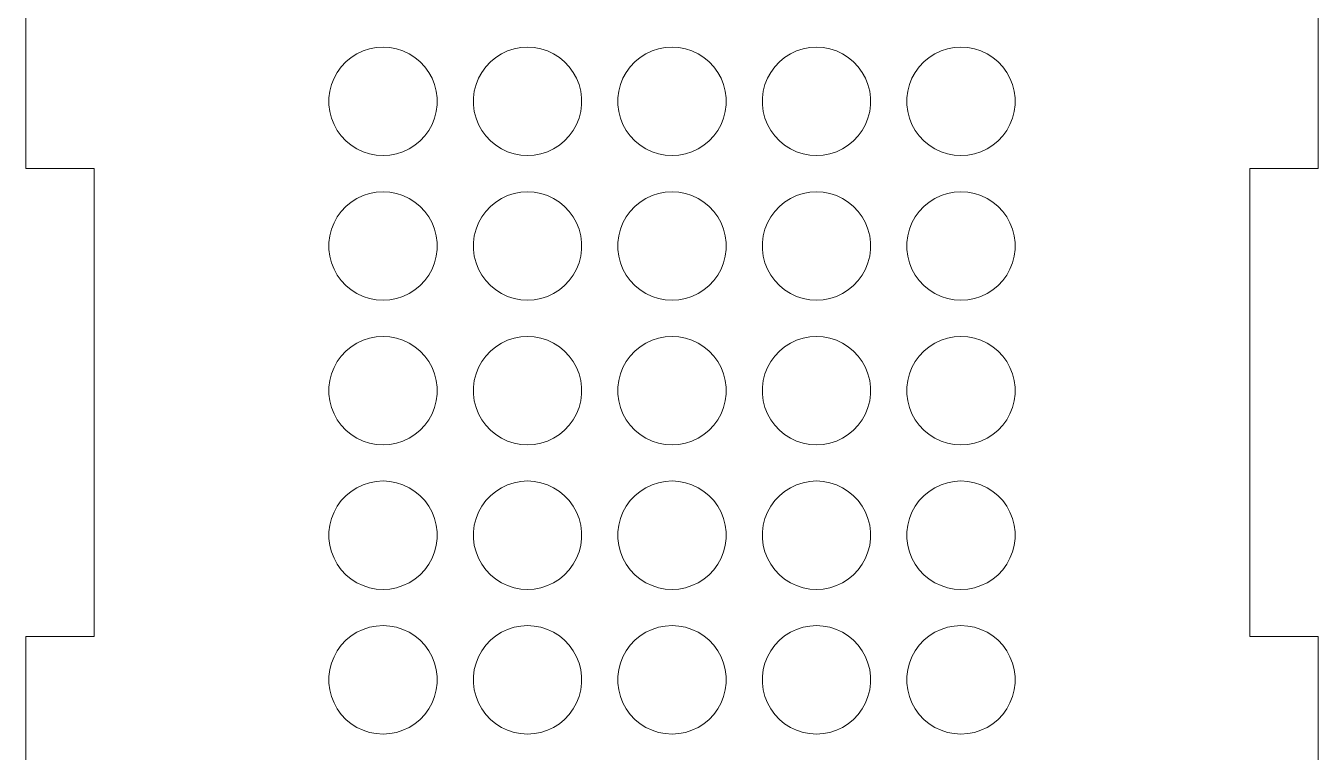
# Model space of a CAD drawing. Header units: millimetres. Extents: x -331 to 331, y -589 to 330.
# Drawn here: x -330.9 to -217.3, y 2.5 to 66.3 of the extents above; entities that cross this region are included whole.
import ezdxf

# ---------------------------------------------------------------- set-up
doc = ezdxf.new("R2010")
doc.units = ezdxf.units.MM
doc.layers.get('0').update_dxf_attribs({"linetype": 'CONTINUOUS', "lineweight": 0})

msp = doc.modelspace()

# ---------------------------------------------------------------- linework, layer by layer
for p, q in [((-330.925, 53.8), (-330.925, 79.2)), ((-217.325, 79.2), (-217.325, 53.8)), ((-302.324, 63.543), (-301.819, 63.863)), ((-301.819, 63.863), (-301.278, 64.118)), ((-301.278, 64.118), (-300.709, 64.303)), ((-300.709, 64.303), (-300.122, 64.415)), ((-300.122, 64.415), (-299.525, 64.453)), ((-299.525, 64.453), (-298.928, 64.415)), ((-298.928, 64.415), (-298.341, 64.303)), ((-298.341, 64.303), (-297.772, 64.118)), ((-297.772, 64.118), (-297.231, 63.863)), ((-297.231, 63.863), (-296.726, 63.543)), ((-289.624, 63.543), (-289.119, 63.863)), ((-289.119, 63.863), (-288.578, 64.118)), ((-288.578, 64.118), (-288.009, 64.303)), ((-288.009, 64.303), (-287.422, 64.415)), ((-287.422, 64.415), (-286.825, 64.453)), ((-286.825, 64.453), (-286.228, 64.415)), ((-286.228, 64.415), (-285.641, 64.303)), ((-285.641, 64.303), (-285.072, 64.118)), ((-285.072, 64.118), (-284.531, 63.863)), ((-284.531, 63.863), (-284.026, 63.543)), ((-276.924, 63.543), (-276.419, 63.863)), ((-276.419, 63.863), (-275.878, 64.118)), ((-275.878, 64.118), (-275.309, 64.303)), ((-275.309, 64.303), (-274.722, 64.415)), ((-274.722, 64.415), (-274.125, 64.453)), ((-274.125, 64.453), (-273.528, 64.415)), ((-273.528, 64.415), (-272.941, 64.303)), ((-272.941, 64.303), (-272.372, 64.118)), ((-272.372, 64.118), (-271.831, 63.863)), ((-271.831, 63.863), (-271.326, 63.543)), ((-264.224, 63.543), (-263.719, 63.863)), ((-263.719, 63.863), (-263.178, 64.118)), ((-263.178, 64.118), (-262.609, 64.303)), ((-262.609, 64.303), (-262.022, 64.415)), ((-262.022, 64.415), (-261.425, 64.453)), ((-261.425, 64.453), (-260.828, 64.415)), ((-260.828, 64.415), (-260.241, 64.303)), ((-260.241, 64.303), (-259.672, 64.118)), ((-259.672, 64.118), (-259.131, 63.863)), ((-259.131, 63.863), (-258.626, 63.543)), ((-251.524, 63.543), (-251.019, 63.863)), ((-251.019, 63.863), (-250.478, 64.118)), ((-250.478, 64.118), (-249.909, 64.303)), ((-249.909, 64.303), (-249.322, 64.415)), ((-249.322, 64.415), (-248.725, 64.453)), ((-248.725, 64.453), (-248.128, 64.415)), ((-248.128, 64.415), (-247.541, 64.303)), ((-247.541, 64.303), (-246.972, 64.118)), ((-246.972, 64.118), (-246.431, 63.863)), ((-246.431, 63.863), (-245.926, 63.543)), ((-303.546, 62.242), (-303.195, 62.726)), ((-303.195, 62.726), (-302.785, 63.162)), ((-302.785, 63.162), (-302.324, 63.543)), ((-296.726, 63.543), (-296.265, 63.162)), ((-296.265, 63.162), (-295.855, 62.726)), ((-295.855, 62.726), (-295.504, 62.242)), ((-290.846, 62.242), (-290.495, 62.726)), ((-290.495, 62.726), (-290.085, 63.162)), ((-290.085, 63.162), (-289.624, 63.543)), ((-284.026, 63.543), (-283.565, 63.162)), ((-283.565, 63.162), (-283.155, 62.726)), ((-283.155, 62.726), (-282.804, 62.242)), ((-278.146, 62.242), (-277.795, 62.726)), ((-277.795, 62.726), (-277.385, 63.162)), ((-277.385, 63.162), (-276.924, 63.543)), ((-271.326, 63.543), (-270.865, 63.162)), ((-270.865, 63.162), (-270.455, 62.726)), ((-270.455, 62.726), (-270.104, 62.242)), ((-265.446, 62.242), (-265.095, 62.726)), ((-265.095, 62.726), (-264.685, 63.162)), ((-264.685, 63.162), (-264.224, 63.543)), ((-258.626, 63.543), (-258.165, 63.162)), ((-258.165, 63.162), (-257.755, 62.726)), ((-257.755, 62.726), (-257.404, 62.242)), ((-252.746, 62.242), (-252.395, 62.726)), ((-252.395, 62.726), (-251.985, 63.162)), ((-251.985, 63.162), (-251.524, 63.543)), ((-245.926, 63.543), (-245.465, 63.162)), ((-245.465, 63.162), (-245.055, 62.726)), ((-245.055, 62.726), (-244.704, 62.242)), ((-304.054, 61.162), (-303.834, 61.718)), ((-303.834, 61.718), (-303.546, 62.242)), ((-295.504, 62.242), (-295.216, 61.718)), ((-295.216, 61.718), (-294.996, 61.162)), ((-291.354, 61.162), (-291.134, 61.718)), ((-291.134, 61.718), (-290.846, 62.242)), ((-282.804, 62.242), (-282.516, 61.718)), ((-282.516, 61.718), (-282.296, 61.162)), ((-278.654, 61.162), (-278.434, 61.718)), ((-278.434, 61.718), (-278.146, 62.242)), ((-270.104, 62.242), (-269.816, 61.718)), ((-269.816, 61.718), (-269.596, 61.162)), ((-265.954, 61.162), (-265.734, 61.718)), ((-265.734, 61.718), (-265.446, 62.242)), ((-257.404, 62.242), (-257.116, 61.718)), ((-257.116, 61.718), (-256.896, 61.162)), ((-253.254, 61.162), (-253.034, 61.718)), ((-253.034, 61.718), (-252.746, 62.242)), ((-244.704, 62.242), (-244.416, 61.718)), ((-244.416, 61.718), (-244.196, 61.162)), ((-304.278, 59.989), (-304.203, 60.582)), ((-304.203, 60.582), (-304.054, 61.162)), ((-294.996, 61.162), (-294.847, 60.582)), ((-294.847, 60.582), (-294.772, 59.989)), ((-291.578, 59.989), (-291.503, 60.582)), ((-291.503, 60.582), (-291.354, 61.162)), ((-282.296, 61.162), (-282.147, 60.582)), ((-282.147, 60.582), (-282.072, 59.989)), ((-278.878, 59.989), (-278.803, 60.582)), ((-278.803, 60.582), (-278.654, 61.162)), ((-269.596, 61.162), (-269.447, 60.582)), ((-269.447, 60.582), (-269.372, 59.989)), ((-266.178, 59.989), (-266.103, 60.582)), ((-266.103, 60.582), (-265.954, 61.162)), ((-256.896, 61.162), (-256.747, 60.582)), ((-256.747, 60.582), (-256.672, 59.989)), ((-253.478, 59.989), (-253.403, 60.582)), ((-253.403, 60.582), (-253.254, 61.162)), ((-244.196, 61.162), (-244.047, 60.582)), ((-244.047, 60.582), (-243.972, 59.989)), ((-304.278, 59.391), (-304.278, 59.989)), ((-304.203, 58.798), (-304.278, 59.391)), ((-294.772, 59.391), (-294.847, 58.798)), ((-294.772, 59.989), (-294.772, 59.391)), ((-291.578, 59.391), (-291.578, 59.989)), ((-291.503, 58.798), (-291.578, 59.391)), ((-282.072, 59.391), (-282.147, 58.798)), ((-282.072, 59.989), (-282.072, 59.391)), ((-278.878, 59.391), (-278.878, 59.989)), ((-278.803, 58.798), (-278.878, 59.391)), ((-269.372, 59.391), (-269.447, 58.798)), ((-269.372, 59.989), (-269.372, 59.391)), ((-266.178, 59.391), (-266.178, 59.989)), ((-266.103, 58.798), (-266.178, 59.391)), ((-256.672, 59.391), (-256.747, 58.798)), ((-256.672, 59.989), (-256.672, 59.391)), ((-253.478, 59.391), (-253.478, 59.989)), ((-253.403, 58.798), (-253.478, 59.391)), ((-243.972, 59.391), (-244.047, 58.798)), ((-243.972, 59.989), (-243.972, 59.391)), ((-304.054, 58.218), (-304.203, 58.798)), ((-303.834, 57.662), (-304.054, 58.218)), ((-294.996, 58.218), (-295.216, 57.662)), ((-294.847, 58.798), (-294.996, 58.218)), ((-291.354, 58.218), (-291.503, 58.798)), ((-291.134, 57.662), (-291.354, 58.218)), ((-282.296, 58.218), (-282.516, 57.662)), ((-282.147, 58.798), (-282.296, 58.218)), ((-278.654, 58.218), (-278.803, 58.798)), ((-278.434, 57.662), (-278.654, 58.218)), ((-269.596, 58.218), (-269.816, 57.662)), ((-269.447, 58.798), (-269.596, 58.218)), ((-265.954, 58.218), (-266.103, 58.798)), ((-265.734, 57.662), (-265.954, 58.218)), ((-256.896, 58.218), (-257.116, 57.662)), ((-256.747, 58.798), (-256.896, 58.218)), ((-253.254, 58.218), (-253.403, 58.798)), ((-253.034, 57.662), (-253.254, 58.218)), ((-244.196, 58.218), (-244.416, 57.662)), ((-244.047, 58.798), (-244.196, 58.218)), ((-303.546, 57.138), (-303.834, 57.662)), ((-303.195, 56.654), (-303.546, 57.138)), ((-295.504, 57.138), (-295.855, 56.654)), ((-295.216, 57.662), (-295.504, 57.138)), ((-290.846, 57.138), (-291.134, 57.662)), ((-290.495, 56.654), (-290.846, 57.138)), ((-282.804, 57.138), (-283.155, 56.654)), ((-282.516, 57.662), (-282.804, 57.138)), ((-278.146, 57.138), (-278.434, 57.662)), ((-277.795, 56.654), (-278.146, 57.138)), ((-270.104, 57.138), (-270.455, 56.654)), ((-269.816, 57.662), (-270.104, 57.138)), ((-265.446, 57.138), (-265.734, 57.662)), ((-265.095, 56.654), (-265.446, 57.138)), ((-257.404, 57.138), (-257.755, 56.654)), ((-257.116, 57.662), (-257.404, 57.138)), ((-252.746, 57.138), (-253.034, 57.662)), ((-252.395, 56.654), (-252.746, 57.138)), ((-244.704, 57.138), (-245.055, 56.654)), ((-244.416, 57.662), (-244.704, 57.138)), ((-302.785, 56.218), (-303.195, 56.654)), ((-302.324, 55.837), (-302.785, 56.218)), ((-301.819, 55.517), (-302.324, 55.837)), ((-296.726, 55.837), (-297.231, 55.517)), ((-296.265, 56.218), (-296.726, 55.837)), ((-295.855, 56.654), (-296.265, 56.218)), ((-290.085, 56.218), (-290.495, 56.654)), ((-289.624, 55.837), (-290.085, 56.218)), ((-289.119, 55.517), (-289.624, 55.837)), ((-284.026, 55.837), (-284.531, 55.517)), ((-283.565, 56.218), (-284.026, 55.837)), ((-283.155, 56.654), (-283.565, 56.218)), ((-277.385, 56.218), (-277.795, 56.654)), ((-276.924, 55.837), (-277.385, 56.218)), ((-276.419, 55.517), (-276.924, 55.837)), ((-271.326, 55.837), (-271.831, 55.517)), ((-270.865, 56.218), (-271.326, 55.837)), ((-270.455, 56.654), (-270.865, 56.218)), ((-264.685, 56.218), (-265.095, 56.654)), ((-264.224, 55.837), (-264.685, 56.218)), ((-263.719, 55.517), (-264.224, 55.837)), ((-258.626, 55.837), (-259.131, 55.517)), ((-258.165, 56.218), (-258.626, 55.837)), ((-257.755, 56.654), (-258.165, 56.218)), ((-251.985, 56.218), (-252.395, 56.654)), ((-251.524, 55.837), (-251.985, 56.218)), ((-251.019, 55.517), (-251.524, 55.837)), ((-245.926, 55.837), (-246.431, 55.517)), ((-245.465, 56.218), (-245.926, 55.837)), ((-245.055, 56.654), (-245.465, 56.218)), ((-301.278, 55.262), (-301.819, 55.517)), ((-300.709, 55.077), (-301.278, 55.262)), ((-300.122, 54.965), (-300.709, 55.077)), ((-299.525, 54.927), (-300.122, 54.965)), ((-298.928, 54.965), (-299.525, 54.927)), ((-298.341, 55.077), (-298.928, 54.965)), ((-297.772, 55.262), (-298.341, 55.077)), ((-297.231, 55.517), (-297.772, 55.262)), ((-288.578, 55.262), (-289.119, 55.517)), ((-288.009, 55.077), (-288.578, 55.262)), ((-287.422, 54.965), (-288.009, 55.077)), ((-286.825, 54.927), (-287.422, 54.965)), ((-286.228, 54.965), (-286.825, 54.927)), ((-285.641, 55.077), (-286.228, 54.965)), ((-285.072, 55.262), (-285.641, 55.077)), ((-284.531, 55.517), (-285.072, 55.262)), ((-275.878, 55.262), (-276.419, 55.517)), ((-275.309, 55.077), (-275.878, 55.262)), ((-274.722, 54.965), (-275.309, 55.077)), ((-274.125, 54.927), (-274.722, 54.965)), ((-273.528, 54.965), (-274.125, 54.927)), ((-272.941, 55.077), (-273.528, 54.965)), ((-272.372, 55.262), (-272.941, 55.077)), ((-271.831, 55.517), (-272.372, 55.262)), ((-263.178, 55.262), (-263.719, 55.517)), ((-262.609, 55.077), (-263.178, 55.262)), ((-262.022, 54.965), (-262.609, 55.077)), ((-261.425, 54.927), (-262.022, 54.965)), ((-260.828, 54.965), (-261.425, 54.927)), ((-260.241, 55.077), (-260.828, 54.965)), ((-259.672, 55.262), (-260.241, 55.077)), ((-259.131, 55.517), (-259.672, 55.262)), ((-250.478, 55.262), (-251.019, 55.517)), ((-249.909, 55.077), (-250.478, 55.262)), ((-249.322, 54.965), (-249.909, 55.077)), ((-248.725, 54.927), (-249.322, 54.965)), ((-248.128, 54.965), (-248.725, 54.927)), ((-247.541, 55.077), (-248.128, 54.965)), ((-246.972, 55.262), (-247.541, 55.077)), ((-246.431, 55.517), (-246.972, 55.262)), ((-324.925, 53.8), (-330.925, 53.8)), ((-324.925, 12.7), (-324.925, 53.8)), ((-217.325, 53.8), (-223.325, 53.8)), ((-223.325, 53.8), (-223.325, 12.7)), ((-302.324, 50.843), (-301.819, 51.163)), ((-301.819, 51.163), (-301.278, 51.418)), ((-301.278, 51.418), (-300.709, 51.603)), ((-300.709, 51.603), (-300.122, 51.715)), ((-300.122, 51.715), (-299.525, 51.753)), ((-299.525, 51.753), (-298.928, 51.715)), ((-298.928, 51.715), (-298.341, 51.603)), ((-298.341, 51.603), (-297.772, 51.418)), ((-297.772, 51.418), (-297.231, 51.163)), ((-297.231, 51.163), (-296.726, 50.843)), ((-289.624, 50.843), (-289.119, 51.163)), ((-289.119, 51.163), (-288.578, 51.418)), ((-288.578, 51.418), (-288.009, 51.603)), ((-288.009, 51.603), (-287.422, 51.715)), ((-287.422, 51.715), (-286.825, 51.753)), ((-286.825, 51.753), (-286.228, 51.715)), ((-286.228, 51.715), (-285.641, 51.603)), ((-285.641, 51.603), (-285.072, 51.418)), ((-285.072, 51.418), (-284.531, 51.163)), ((-284.531, 51.163), (-284.026, 50.843)), ((-276.924, 50.843), (-276.419, 51.163)), ((-276.419, 51.163), (-275.878, 51.418)), ((-275.878, 51.418), (-275.309, 51.603)), ((-275.309, 51.603), (-274.722, 51.715)), ((-274.722, 51.715), (-274.125, 51.753)), ((-274.125, 51.753), (-273.528, 51.715)), ((-273.528, 51.715), (-272.941, 51.603)), ((-272.941, 51.603), (-272.372, 51.418)), ((-272.372, 51.418), (-271.831, 51.163)), ((-271.831, 51.163), (-271.326, 50.843)), ((-264.224, 50.843), (-263.719, 51.163)), ((-263.719, 51.163), (-263.178, 51.418)), ((-263.178, 51.418), (-262.609, 51.603)), ((-262.609, 51.603), (-262.022, 51.715)), ((-262.022, 51.715), (-261.425, 51.753)), ((-261.425, 51.753), (-260.828, 51.715)), ((-260.828, 51.715), (-260.241, 51.603)), ((-260.241, 51.603), (-259.672, 51.418)), ((-259.672, 51.418), (-259.131, 51.163)), ((-259.131, 51.163), (-258.626, 50.843)), ((-251.524, 50.843), (-251.019, 51.163)), ((-251.019, 51.163), (-250.478, 51.418)), ((-250.478, 51.418), (-249.909, 51.603)), ((-249.909, 51.603), (-249.322, 51.715)), ((-249.322, 51.715), (-248.725, 51.753)), ((-248.725, 51.753), (-248.128, 51.715)), ((-248.128, 51.715), (-247.541, 51.603)), ((-247.541, 51.603), (-246.972, 51.418)), ((-246.972, 51.418), (-246.431, 51.163)), ((-246.431, 51.163), (-245.926, 50.843)), ((-303.546, 49.542), (-303.195, 50.026)), ((-303.195, 50.026), (-302.785, 50.462)), ((-302.785, 50.462), (-302.324, 50.843)), ((-296.726, 50.843), (-296.265, 50.462)), ((-296.265, 50.462), (-295.855, 50.026)), ((-295.855, 50.026), (-295.504, 49.542)), ((-290.846, 49.542), (-290.495, 50.026)), ((-290.495, 50.026), (-290.085, 50.462)), ((-290.085, 50.462), (-289.624, 50.843)), ((-284.026, 50.843), (-283.565, 50.462)), ((-283.565, 50.462), (-283.155, 50.026)), ((-283.155, 50.026), (-282.804, 49.542)), ((-278.146, 49.542), (-277.795, 50.026)), ((-277.795, 50.026), (-277.385, 50.462)), ((-277.385, 50.462), (-276.924, 50.843)), ((-271.326, 50.843), (-270.865, 50.462)), ((-270.865, 50.462), (-270.455, 50.026)), ((-270.455, 50.026), (-270.104, 49.542)), ((-265.446, 49.542), (-265.095, 50.026)), ((-265.095, 50.026), (-264.685, 50.462)), ((-264.685, 50.462), (-264.224, 50.843)), ((-258.626, 50.843), (-258.165, 50.462)), ((-258.165, 50.462), (-257.755, 50.026)), ((-257.755, 50.026), (-257.404, 49.542)), ((-252.746, 49.542), (-252.395, 50.026)), ((-252.395, 50.026), (-251.985, 50.462)), ((-251.985, 50.462), (-251.524, 50.843)), ((-245.926, 50.843), (-245.465, 50.462)), ((-245.465, 50.462), (-245.055, 50.026)), ((-245.055, 50.026), (-244.704, 49.542)), ((-304.054, 48.462), (-303.834, 49.018)), ((-303.834, 49.018), (-303.546, 49.542)), ((-295.504, 49.542), (-295.216, 49.018)), ((-295.216, 49.018), (-294.996, 48.462)), ((-291.354, 48.462), (-291.134, 49.018)), ((-291.134, 49.018), (-290.846, 49.542)), ((-282.804, 49.542), (-282.516, 49.018)), ((-282.516, 49.018), (-282.296, 48.462)), ((-278.654, 48.462), (-278.434, 49.018)), ((-278.434, 49.018), (-278.146, 49.542)), ((-270.104, 49.542), (-269.816, 49.018)), ((-269.816, 49.018), (-269.596, 48.462)), ((-265.954, 48.462), (-265.734, 49.018)), ((-265.734, 49.018), (-265.446, 49.542)), ((-257.404, 49.542), (-257.116, 49.018)), ((-257.116, 49.018), (-256.896, 48.462)), ((-253.254, 48.462), (-253.034, 49.018)), ((-253.034, 49.018), (-252.746, 49.542)), ((-244.704, 49.542), (-244.416, 49.018)), ((-244.416, 49.018), (-244.196, 48.462)), ((-304.278, 47.289), (-304.203, 47.882)), ((-304.203, 47.882), (-304.054, 48.462)), ((-294.996, 48.462), (-294.847, 47.882)), ((-294.847, 47.882), (-294.772, 47.289)), ((-291.578, 47.289), (-291.503, 47.882)), ((-291.503, 47.882), (-291.354, 48.462)), ((-282.296, 48.462), (-282.147, 47.882)), ((-282.147, 47.882), (-282.072, 47.289)), ((-278.878, 47.289), (-278.803, 47.882)), ((-278.803, 47.882), (-278.654, 48.462)), ((-269.596, 48.462), (-269.447, 47.882)), ((-269.447, 47.882), (-269.372, 47.289)), ((-266.178, 47.289), (-266.103, 47.882)), ((-266.103, 47.882), (-265.954, 48.462)), ((-256.896, 48.462), (-256.747, 47.882)), ((-256.747, 47.882), (-256.672, 47.289)), ((-253.478, 47.289), (-253.403, 47.882)), ((-253.403, 47.882), (-253.254, 48.462)), ((-244.196, 48.462), (-244.047, 47.882)), ((-244.047, 47.882), (-243.972, 47.289)), ((-304.278, 46.691), (-304.278, 47.289)), ((-304.203, 46.098), (-304.278, 46.691)), ((-294.772, 46.691), (-294.847, 46.098)), ((-294.772, 47.289), (-294.772, 46.691)), ((-291.578, 46.691), (-291.578, 47.289)), ((-291.503, 46.098), (-291.578, 46.691)), ((-282.072, 46.691), (-282.147, 46.098)), ((-282.072, 47.289), (-282.072, 46.691)), ((-278.878, 46.691), (-278.878, 47.289)), ((-278.803, 46.098), (-278.878, 46.691)), ((-269.372, 46.691), (-269.447, 46.098)), ((-269.372, 47.289), (-269.372, 46.691)), ((-266.178, 46.691), (-266.178, 47.289)), ((-266.103, 46.098), (-266.178, 46.691)), ((-256.672, 46.691), (-256.747, 46.098)), ((-256.672, 47.289), (-256.672, 46.691)), ((-253.478, 46.691), (-253.478, 47.289)), ((-253.403, 46.098), (-253.478, 46.691)), ((-243.972, 46.691), (-244.047, 46.098)), ((-243.972, 47.289), (-243.972, 46.691)), ((-304.054, 45.518), (-304.203, 46.098)), ((-303.834, 44.962), (-304.054, 45.518)), ((-294.996, 45.518), (-295.216, 44.962)), ((-294.847, 46.098), (-294.996, 45.518)), ((-291.354, 45.518), (-291.503, 46.098)), ((-291.134, 44.962), (-291.354, 45.518)), ((-282.296, 45.518), (-282.516, 44.962)), ((-282.147, 46.098), (-282.296, 45.518)), ((-278.654, 45.518), (-278.803, 46.098)), ((-278.434, 44.962), (-278.654, 45.518)), ((-269.596, 45.518), (-269.816, 44.962)), ((-269.447, 46.098), (-269.596, 45.518)), ((-265.954, 45.518), (-266.103, 46.098)), ((-265.734, 44.962), (-265.954, 45.518)), ((-256.896, 45.518), (-257.116, 44.962)), ((-256.747, 46.098), (-256.896, 45.518)), ((-253.254, 45.518), (-253.403, 46.098)), ((-253.034, 44.962), (-253.254, 45.518)), ((-244.196, 45.518), (-244.416, 44.962)), ((-244.047, 46.098), (-244.196, 45.518)), ((-303.546, 44.438), (-303.834, 44.962)), ((-303.195, 43.954), (-303.546, 44.438)), ((-295.504, 44.438), (-295.855, 43.954)), ((-295.216, 44.962), (-295.504, 44.438)), ((-290.846, 44.438), (-291.134, 44.962)), ((-290.495, 43.954), (-290.846, 44.438)), ((-282.804, 44.438), (-283.155, 43.954)), ((-282.516, 44.962), (-282.804, 44.438)), ((-278.146, 44.438), (-278.434, 44.962)), ((-277.795, 43.954), (-278.146, 44.438)), ((-270.104, 44.438), (-270.455, 43.954)), ((-269.816, 44.962), (-270.104, 44.438)), ((-265.446, 44.438), (-265.734, 44.962)), ((-265.095, 43.954), (-265.446, 44.438)), ((-257.404, 44.438), (-257.755, 43.954)), ((-257.116, 44.962), (-257.404, 44.438)), ((-252.746, 44.438), (-253.034, 44.962)), ((-252.395, 43.954), (-252.746, 44.438)), ((-244.704, 44.438), (-245.055, 43.954)), ((-244.416, 44.962), (-244.704, 44.438)), ((-302.785, 43.518), (-303.195, 43.954)), ((-302.324, 43.137), (-302.785, 43.518)), ((-296.265, 43.518), (-296.726, 43.137)), ((-295.855, 43.954), (-296.265, 43.518)), ((-290.085, 43.518), (-290.495, 43.954)), ((-289.624, 43.137), (-290.085, 43.518)), ((-283.565, 43.518), (-284.026, 43.137)), ((-283.155, 43.954), (-283.565, 43.518)), ((-277.385, 43.518), (-277.795, 43.954)), ((-276.924, 43.137), (-277.385, 43.518)), ((-270.865, 43.518), (-271.326, 43.137)), ((-270.455, 43.954), (-270.865, 43.518)), ((-264.685, 43.518), (-265.095, 43.954)), ((-264.224, 43.137), (-264.685, 43.518)), ((-258.165, 43.518), (-258.626, 43.137)), ((-257.755, 43.954), (-258.165, 43.518)), ((-251.985, 43.518), (-252.395, 43.954)), ((-251.524, 43.137), (-251.985, 43.518)), ((-245.465, 43.518), (-245.926, 43.137)), ((-245.055, 43.954), (-245.465, 43.518)), ((-301.819, 42.817), (-302.324, 43.137)), ((-301.278, 42.562), (-301.819, 42.817)), ((-300.709, 42.377), (-301.278, 42.562)), ((-300.122, 42.265), (-300.709, 42.377)), ((-299.525, 42.228), (-300.122, 42.265)), ((-298.928, 42.265), (-299.525, 42.228)), ((-298.341, 42.377), (-298.928, 42.265)), ((-297.772, 42.562), (-298.341, 42.377)), ((-297.231, 42.817), (-297.772, 42.562)), ((-296.726, 43.137), (-297.231, 42.817)), ((-289.119, 42.817), (-289.624, 43.137)), ((-288.578, 42.562), (-289.119, 42.817)), ((-288.009, 42.377), (-288.578, 42.562)), ((-287.422, 42.265), (-288.009, 42.377)), ((-286.825, 42.228), (-287.422, 42.265)), ((-286.228, 42.265), (-286.825, 42.228)), ((-285.641, 42.377), (-286.228, 42.265)), ((-285.072, 42.562), (-285.641, 42.377)), ((-284.531, 42.817), (-285.072, 42.562)), ((-284.026, 43.137), (-284.531, 42.817)), ((-276.419, 42.817), (-276.924, 43.137)), ((-275.878, 42.562), (-276.419, 42.817)), ((-275.309, 42.377), (-275.878, 42.562)), ((-274.722, 42.265), (-275.309, 42.377)), ((-274.125, 42.228), (-274.722, 42.265)), ((-273.528, 42.265), (-274.125, 42.228)), ((-272.941, 42.377), (-273.528, 42.265)), ((-272.372, 42.562), (-272.941, 42.377)), ((-271.831, 42.817), (-272.372, 42.562)), ((-271.326, 43.137), (-271.831, 42.817)), ((-263.719, 42.817), (-264.224, 43.137)), ((-263.178, 42.562), (-263.719, 42.817)), ((-262.609, 42.377), (-263.178, 42.562)), ((-262.022, 42.265), (-262.609, 42.377)), ((-261.425, 42.228), (-262.022, 42.265)), ((-260.828, 42.265), (-261.425, 42.228)), ((-260.241, 42.377), (-260.828, 42.265)), ((-259.672, 42.562), (-260.241, 42.377)), ((-259.131, 42.817), (-259.672, 42.562)), ((-258.626, 43.137), (-259.131, 42.817)), ((-251.019, 42.817), (-251.524, 43.137)), ((-250.478, 42.562), (-251.019, 42.817)), ((-249.909, 42.377), (-250.478, 42.562)), ((-249.322, 42.265), (-249.909, 42.377)), ((-248.725, 42.228), (-249.322, 42.265)), ((-248.128, 42.265), (-248.725, 42.228)), ((-247.541, 42.377), (-248.128, 42.265)), ((-246.972, 42.562), (-247.541, 42.377)), ((-246.431, 42.817), (-246.972, 42.562)), ((-245.926, 43.137), (-246.431, 42.817)), ((-301.819, 38.463), (-301.278, 38.718)), ((-301.278, 38.718), (-300.709, 38.903)), ((-300.709, 38.903), (-300.122, 39.015)), ((-300.122, 39.015), (-299.525, 39.052)), ((-299.525, 39.052), (-298.928, 39.015)), ((-298.928, 39.015), (-298.341, 38.903)), ((-298.341, 38.903), (-297.772, 38.718)), ((-297.772, 38.718), (-297.231, 38.463)), ((-289.119, 38.463), (-288.578, 38.718)), ((-288.578, 38.718), (-288.009, 38.903)), ((-288.009, 38.903), (-287.422, 39.015)), ((-287.422, 39.015), (-286.825, 39.052)), ((-286.825, 39.052), (-286.228, 39.015)), ((-286.228, 39.015), (-285.641, 38.903)), ((-285.641, 38.903), (-285.072, 38.718)), ((-285.072, 38.718), (-284.531, 38.463)), ((-276.419, 38.463), (-275.878, 38.718)), ((-275.878, 38.718), (-275.309, 38.903)), ((-275.309, 38.903), (-274.722, 39.015)), ((-274.722, 39.015), (-274.125, 39.052)), ((-274.125, 39.052), (-273.528, 39.015)), ((-273.528, 39.015), (-272.941, 38.903)), ((-272.941, 38.903), (-272.372, 38.718)), ((-272.372, 38.718), (-271.831, 38.463)), ((-263.719, 38.463), (-263.178, 38.718)), ((-263.178, 38.718), (-262.609, 38.903)), ((-262.609, 38.903), (-262.022, 39.015)), ((-262.022, 39.015), (-261.425, 39.052)), ((-261.425, 39.052), (-260.828, 39.015)), ((-260.828, 39.015), (-260.241, 38.903)), ((-260.241, 38.903), (-259.672, 38.718)), ((-259.672, 38.718), (-259.131, 38.463)), ((-251.019, 38.463), (-250.478, 38.718)), ((-250.478, 38.718), (-249.909, 38.903)), ((-249.909, 38.903), (-249.322, 39.015)), ((-249.322, 39.015), (-248.725, 39.052)), ((-248.725, 39.052), (-248.128, 39.015)), ((-248.128, 39.015), (-247.541, 38.903)), ((-247.541, 38.903), (-246.972, 38.718)), ((-246.972, 38.718), (-246.431, 38.463)), ((-303.195, 37.326), (-302.785, 37.762)), ((-302.785, 37.762), (-302.324, 38.143)), ((-302.324, 38.143), (-301.819, 38.463)), ((-297.231, 38.463), (-296.726, 38.143)), ((-296.726, 38.143), (-296.265, 37.762)), ((-296.265, 37.762), (-295.855, 37.326)), ((-290.495, 37.326), (-290.085, 37.762)), ((-290.085, 37.762), (-289.624, 38.143)), ((-289.624, 38.143), (-289.119, 38.463)), ((-284.531, 38.463), (-284.026, 38.143)), ((-284.026, 38.143), (-283.565, 37.762)), ((-283.565, 37.762), (-283.155, 37.326)), ((-277.795, 37.326), (-277.385, 37.762)), ((-277.385, 37.762), (-276.924, 38.143)), ((-276.924, 38.143), (-276.419, 38.463)), ((-271.831, 38.463), (-271.326, 38.143)), ((-271.326, 38.143), (-270.865, 37.762)), ((-270.865, 37.762), (-270.455, 37.326)), ((-265.095, 37.326), (-264.685, 37.762)), ((-264.685, 37.762), (-264.224, 38.143)), ((-264.224, 38.143), (-263.719, 38.463)), ((-259.131, 38.463), (-258.626, 38.143)), ((-258.626, 38.143), (-258.165, 37.762)), ((-258.165, 37.762), (-257.755, 37.326)), ((-252.395, 37.326), (-251.985, 37.762)), ((-251.985, 37.762), (-251.524, 38.143)), ((-251.524, 38.143), (-251.019, 38.463)), ((-246.431, 38.463), (-245.926, 38.143)), ((-245.926, 38.143), (-245.465, 37.762)), ((-245.465, 37.762), (-245.055, 37.326)), ((-303.834, 36.318), (-303.546, 36.842)), ((-303.546, 36.842), (-303.195, 37.326)), ((-295.855, 37.326), (-295.504, 36.842)), ((-295.504, 36.842), (-295.216, 36.318)), ((-291.134, 36.318), (-290.846, 36.842)), ((-290.846, 36.842), (-290.495, 37.326)), ((-283.155, 37.326), (-282.804, 36.842)), ((-282.804, 36.842), (-282.516, 36.318)), ((-278.434, 36.318), (-278.146, 36.842)), ((-278.146, 36.842), (-277.795, 37.326)), ((-270.455, 37.326), (-270.104, 36.842)), ((-270.104, 36.842), (-269.816, 36.318)), ((-265.734, 36.318), (-265.446, 36.842)), ((-265.446, 36.842), (-265.095, 37.326)), ((-257.755, 37.326), (-257.404, 36.842)), ((-257.404, 36.842), (-257.116, 36.318)), ((-253.034, 36.318), (-252.746, 36.842)), ((-252.746, 36.842), (-252.395, 37.326)), ((-245.055, 37.326), (-244.704, 36.842)), ((-244.704, 36.842), (-244.416, 36.318)), ((-304.203, 35.182), (-304.054, 35.762)), ((-304.054, 35.762), (-303.834, 36.318)), ((-295.216, 36.318), (-294.996, 35.762)), ((-294.996, 35.762), (-294.847, 35.182)), ((-291.503, 35.182), (-291.354, 35.762)), ((-291.354, 35.762), (-291.134, 36.318)), ((-282.516, 36.318), (-282.296, 35.762)), ((-282.296, 35.762), (-282.147, 35.182)), ((-278.803, 35.182), (-278.654, 35.762)), ((-278.654, 35.762), (-278.434, 36.318)), ((-269.816, 36.318), (-269.596, 35.762)), ((-269.596, 35.762), (-269.447, 35.182)), ((-266.103, 35.182), (-265.954, 35.762)), ((-265.954, 35.762), (-265.734, 36.318)), ((-257.116, 36.318), (-256.896, 35.762)), ((-256.896, 35.762), (-256.747, 35.182)), ((-253.403, 35.182), (-253.254, 35.762)), ((-253.254, 35.762), (-253.034, 36.318)), ((-244.416, 36.318), (-244.196, 35.762)), ((-244.196, 35.762), (-244.047, 35.182)), ((-304.278, 34.589), (-304.203, 35.182)), ((-304.278, 33.991), (-304.278, 34.589)), ((-294.847, 35.182), (-294.772, 34.589)), ((-294.772, 34.589), (-294.772, 33.991)), ((-291.578, 34.589), (-291.503, 35.182)), ((-291.578, 33.991), (-291.578, 34.589)), ((-282.147, 35.182), (-282.072, 34.589)), ((-282.072, 34.589), (-282.072, 33.991)), ((-278.878, 34.589), (-278.803, 35.182)), ((-278.878, 33.991), (-278.878, 34.589)), ((-269.447, 35.182), (-269.372, 34.589)), ((-269.372, 34.589), (-269.372, 33.991)), ((-266.178, 34.589), (-266.103, 35.182)), ((-266.178, 33.991), (-266.178, 34.589)), ((-256.747, 35.182), (-256.672, 34.589)), ((-256.672, 34.589), (-256.672, 33.991)), ((-253.478, 34.589), (-253.403, 35.182)), ((-253.478, 33.991), (-253.478, 34.589)), ((-244.047, 35.182), (-243.972, 34.589)), ((-243.972, 34.589), (-243.972, 33.991)), ((-304.203, 33.398), (-304.278, 33.991)), ((-304.054, 32.818), (-304.203, 33.398)), ((-294.847, 33.398), (-294.996, 32.818)), ((-294.772, 33.991), (-294.847, 33.398)), ((-291.503, 33.398), (-291.578, 33.991)), ((-291.354, 32.818), (-291.503, 33.398)), ((-282.147, 33.398), (-282.296, 32.818)), ((-282.072, 33.991), (-282.147, 33.398)), ((-278.803, 33.398), (-278.878, 33.991)), ((-278.654, 32.818), (-278.803, 33.398)), ((-269.447, 33.398), (-269.596, 32.818)), ((-269.372, 33.991), (-269.447, 33.398)), ((-266.103, 33.398), (-266.178, 33.991)), ((-265.954, 32.818), (-266.103, 33.398)), ((-256.747, 33.398), (-256.896, 32.818)), ((-256.672, 33.991), (-256.747, 33.398)), ((-253.403, 33.398), (-253.478, 33.991)), ((-253.254, 32.818), (-253.403, 33.398)), ((-244.047, 33.398), (-244.196, 32.818)), ((-243.972, 33.991), (-244.047, 33.398)), ((-303.834, 32.262), (-304.054, 32.818)), ((-303.546, 31.738), (-303.834, 32.262)), ((-295.216, 32.262), (-295.504, 31.738)), ((-294.996, 32.818), (-295.216, 32.262)), ((-291.134, 32.262), (-291.354, 32.818)), ((-290.846, 31.738), (-291.134, 32.262)), ((-282.516, 32.262), (-282.804, 31.738)), ((-282.296, 32.818), (-282.516, 32.262)), ((-278.434, 32.262), (-278.654, 32.818)), ((-278.146, 31.738), (-278.434, 32.262)), ((-269.816, 32.262), (-270.104, 31.738)), ((-269.596, 32.818), (-269.816, 32.262)), ((-265.734, 32.262), (-265.954, 32.818)), ((-265.446, 31.738), (-265.734, 32.262)), ((-257.116, 32.262), (-257.404, 31.738)), ((-256.896, 32.818), (-257.116, 32.262)), ((-253.034, 32.262), (-253.254, 32.818)), ((-252.746, 31.738), (-253.034, 32.262)), ((-244.416, 32.262), (-244.704, 31.738)), ((-244.196, 32.818), (-244.416, 32.262)), ((-303.195, 31.254), (-303.546, 31.738)), ((-302.785, 30.818), (-303.195, 31.254)), ((-302.324, 30.437), (-302.785, 30.818)), ((-296.265, 30.818), (-296.726, 30.437)), ((-295.855, 31.254), (-296.265, 30.818)), ((-295.504, 31.738), (-295.855, 31.254)), ((-290.495, 31.254), (-290.846, 31.738)), ((-290.085, 30.818), (-290.495, 31.254)), ((-289.624, 30.437), (-290.085, 30.818)), ((-283.565, 30.818), (-284.026, 30.437)), ((-283.155, 31.254), (-283.565, 30.818)), ((-282.804, 31.738), (-283.155, 31.254)), ((-277.795, 31.254), (-278.146, 31.738)), ((-277.385, 30.818), (-277.795, 31.254)), ((-276.924, 30.437), (-277.385, 30.818)), ((-270.865, 30.818), (-271.326, 30.437)), ((-270.455, 31.254), (-270.865, 30.818)), ((-270.104, 31.738), (-270.455, 31.254)), ((-265.095, 31.254), (-265.446, 31.738)), ((-264.685, 30.818), (-265.095, 31.254)), ((-264.224, 30.437), (-264.685, 30.818)), ((-258.165, 30.818), (-258.626, 30.437)), ((-257.755, 31.254), (-258.165, 30.818)), ((-257.404, 31.738), (-257.755, 31.254)), ((-252.395, 31.254), (-252.746, 31.738)), ((-251.985, 30.818), (-252.395, 31.254)), ((-251.524, 30.437), (-251.985, 30.818)), ((-245.465, 30.818), (-245.926, 30.437)), ((-245.055, 31.254), (-245.465, 30.818)), ((-244.704, 31.738), (-245.055, 31.254)), ((-301.819, 30.117), (-302.324, 30.437)), ((-301.278, 29.862), (-301.819, 30.117)), ((-300.709, 29.677), (-301.278, 29.862)), ((-300.122, 29.565), (-300.709, 29.677)), ((-299.525, 29.528), (-300.122, 29.565)), ((-298.928, 29.565), (-299.525, 29.528)), ((-298.341, 29.677), (-298.928, 29.565)), ((-297.772, 29.862), (-298.341, 29.677)), ((-297.231, 30.117), (-297.772, 29.862)), ((-296.726, 30.437), (-297.231, 30.117)), ((-289.119, 30.117), (-289.624, 30.437)), ((-288.578, 29.862), (-289.119, 30.117)), ((-288.009, 29.677), (-288.578, 29.862)), ((-287.422, 29.565), (-288.009, 29.677)), ((-286.825, 29.528), (-287.422, 29.565)), ((-286.228, 29.565), (-286.825, 29.528)), ((-285.641, 29.677), (-286.228, 29.565)), ((-285.072, 29.862), (-285.641, 29.677)), ((-284.531, 30.117), (-285.072, 29.862)), ((-284.026, 30.437), (-284.531, 30.117)), ((-276.419, 30.117), (-276.924, 30.437)), ((-275.878, 29.862), (-276.419, 30.117)), ((-275.309, 29.677), (-275.878, 29.862)), ((-274.722, 29.565), (-275.309, 29.677)), ((-274.125, 29.528), (-274.722, 29.565)), ((-273.528, 29.565), (-274.125, 29.528)), ((-272.941, 29.677), (-273.528, 29.565)), ((-272.372, 29.862), (-272.941, 29.677)), ((-271.831, 30.117), (-272.372, 29.862)), ((-271.326, 30.437), (-271.831, 30.117)), ((-263.719, 30.117), (-264.224, 30.437)), ((-263.178, 29.862), (-263.719, 30.117)), ((-262.609, 29.677), (-263.178, 29.862)), ((-262.022, 29.565), (-262.609, 29.677)), ((-261.425, 29.528), (-262.022, 29.565)), ((-260.828, 29.565), (-261.425, 29.528)), ((-260.241, 29.677), (-260.828, 29.565)), ((-259.672, 29.862), (-260.241, 29.677)), ((-259.131, 30.117), (-259.672, 29.862)), ((-258.626, 30.437), (-259.131, 30.117)), ((-251.019, 30.117), (-251.524, 30.437)), ((-250.478, 29.862), (-251.019, 30.117)), ((-249.909, 29.677), (-250.478, 29.862)), ((-249.322, 29.565), (-249.909, 29.677)), ((-248.725, 29.528), (-249.322, 29.565)), ((-248.128, 29.565), (-248.725, 29.528)), ((-247.541, 29.677), (-248.128, 29.565)), ((-246.972, 29.862), (-247.541, 29.677)), ((-246.431, 30.117), (-246.972, 29.862)), ((-245.926, 30.437), (-246.431, 30.117)), ((-301.278, 26.018), (-300.709, 26.203)), ((-300.709, 26.203), (-300.122, 26.315)), ((-300.122, 26.315), (-299.525, 26.353)), ((-299.525, 26.353), (-298.928, 26.315)), ((-298.928, 26.315), (-298.341, 26.203)), ((-298.341, 26.203), (-297.772, 26.018)), ((-288.578, 26.018), (-288.009, 26.203)), ((-288.009, 26.203), (-287.422, 26.315)), ((-287.422, 26.315), (-286.825, 26.353)), ((-286.825, 26.353), (-286.228, 26.315)), ((-286.228, 26.315), (-285.641, 26.203)), ((-285.641, 26.203), (-285.072, 26.018)), ((-275.878, 26.018), (-275.309, 26.203)), ((-275.309, 26.203), (-274.722, 26.315)), ((-274.722, 26.315), (-274.125, 26.353)), ((-274.125, 26.353), (-273.528, 26.315)), ((-273.528, 26.315), (-272.941, 26.203)), ((-272.941, 26.203), (-272.372, 26.018)), ((-263.178, 26.018), (-262.609, 26.203)), ((-262.609, 26.203), (-262.022, 26.315)), ((-262.022, 26.315), (-261.425, 26.353)), ((-261.425, 26.353), (-260.828, 26.315)), ((-260.828, 26.315), (-260.241, 26.203)), ((-260.241, 26.203), (-259.672, 26.018)), ((-250.478, 26.018), (-249.909, 26.203)), ((-249.909, 26.203), (-249.322, 26.315)), ((-249.322, 26.315), (-248.725, 26.353)), ((-248.725, 26.353), (-248.128, 26.315)), ((-248.128, 26.315), (-247.541, 26.203)), ((-247.541, 26.203), (-246.972, 26.018)), ((-303.195, 24.626), (-302.785, 25.062)), ((-302.785, 25.062), (-302.324, 25.443)), ((-302.324, 25.443), (-301.819, 25.763)), ((-301.819, 25.763), (-301.278, 26.018)), ((-297.772, 26.018), (-297.231, 25.763)), ((-297.231, 25.763), (-296.726, 25.443)), ((-296.726, 25.443), (-296.265, 25.062)), ((-296.265, 25.062), (-295.855, 24.626)), ((-290.495, 24.626), (-290.085, 25.062)), ((-290.085, 25.062), (-289.624, 25.443)), ((-289.624, 25.443), (-289.119, 25.763)), ((-289.119, 25.763), (-288.578, 26.018)), ((-285.072, 26.018), (-284.531, 25.763)), ((-284.531, 25.763), (-284.026, 25.443)), ((-284.026, 25.443), (-283.565, 25.062)), ((-283.565, 25.062), (-283.155, 24.626)), ((-277.795, 24.626), (-277.385, 25.062)), ((-277.385, 25.062), (-276.924, 25.443)), ((-276.924, 25.443), (-276.419, 25.763)), ((-276.419, 25.763), (-275.878, 26.018)), ((-272.372, 26.018), (-271.831, 25.763)), ((-271.831, 25.763), (-271.326, 25.443)), ((-271.326, 25.443), (-270.865, 25.062)), ((-270.865, 25.062), (-270.455, 24.626)), ((-265.095, 24.626), (-264.685, 25.062)), ((-264.685, 25.062), (-264.224, 25.443)), ((-264.224, 25.443), (-263.719, 25.763)), ((-263.719, 25.763), (-263.178, 26.018)), ((-259.672, 26.018), (-259.131, 25.763)), ((-259.131, 25.763), (-258.626, 25.443)), ((-258.626, 25.443), (-258.165, 25.062)), ((-258.165, 25.062), (-257.755, 24.626)), ((-252.395, 24.626), (-251.985, 25.062)), ((-251.985, 25.062), (-251.524, 25.443)), ((-251.524, 25.443), (-251.019, 25.763)), ((-251.019, 25.763), (-250.478, 26.018)), ((-246.972, 26.018), (-246.431, 25.763)), ((-246.431, 25.763), (-245.926, 25.443)), ((-245.926, 25.443), (-245.465, 25.062)), ((-245.465, 25.062), (-245.055, 24.626)), ((-303.834, 23.618), (-303.546, 24.142)), ((-303.546, 24.142), (-303.195, 24.626)), ((-295.855, 24.626), (-295.504, 24.142)), ((-295.504, 24.142), (-295.216, 23.618)), ((-291.134, 23.618), (-290.846, 24.142)), ((-290.846, 24.142), (-290.495, 24.626)), ((-283.155, 24.626), (-282.804, 24.142)), ((-282.804, 24.142), (-282.516, 23.618)), ((-278.434, 23.618), (-278.146, 24.142)), ((-278.146, 24.142), (-277.795, 24.626)), ((-270.455, 24.626), (-270.104, 24.142)), ((-270.104, 24.142), (-269.816, 23.618)), ((-265.734, 23.618), (-265.446, 24.142)), ((-265.446, 24.142), (-265.095, 24.626)), ((-257.755, 24.626), (-257.404, 24.142)), ((-257.404, 24.142), (-257.116, 23.618)), ((-253.034, 23.618), (-252.746, 24.142)), ((-252.746, 24.142), (-252.395, 24.626)), ((-245.055, 24.626), (-244.704, 24.142)), ((-244.704, 24.142), (-244.416, 23.618)), ((-304.203, 22.482), (-304.054, 23.062)), ((-304.054, 23.062), (-303.834, 23.618)), ((-295.216, 23.618), (-294.996, 23.062)), ((-294.996, 23.062), (-294.847, 22.482)), ((-291.503, 22.482), (-291.354, 23.062)), ((-291.354, 23.062), (-291.134, 23.618)), ((-282.516, 23.618), (-282.296, 23.062)), ((-282.296, 23.062), (-282.147, 22.482)), ((-278.803, 22.482), (-278.654, 23.062)), ((-278.654, 23.062), (-278.434, 23.618)), ((-269.816, 23.618), (-269.596, 23.062)), ((-269.596, 23.062), (-269.447, 22.482)), ((-266.103, 22.482), (-265.954, 23.062)), ((-265.954, 23.062), (-265.734, 23.618)), ((-257.116, 23.618), (-256.896, 23.062)), ((-256.896, 23.062), (-256.747, 22.482)), ((-253.403, 22.482), (-253.254, 23.062)), ((-253.254, 23.062), (-253.034, 23.618)), ((-244.416, 23.618), (-244.196, 23.062)), ((-244.196, 23.062), (-244.047, 22.482)), ((-304.278, 21.889), (-304.203, 22.482)), ((-304.278, 21.291), (-304.278, 21.889)), ((-294.847, 22.482), (-294.772, 21.889)), ((-294.772, 21.889), (-294.772, 21.291)), ((-291.578, 21.889), (-291.503, 22.482)), ((-291.578, 21.291), (-291.578, 21.889)), ((-282.147, 22.482), (-282.072, 21.889)), ((-282.072, 21.889), (-282.072, 21.291)), ((-278.878, 21.889), (-278.803, 22.482)), ((-278.878, 21.291), (-278.878, 21.889)), ((-269.447, 22.482), (-269.372, 21.889)), ((-269.372, 21.889), (-269.372, 21.291)), ((-266.178, 21.889), (-266.103, 22.482)), ((-266.178, 21.291), (-266.178, 21.889)), ((-256.747, 22.482), (-256.672, 21.889)), ((-256.672, 21.889), (-256.672, 21.291)), ((-253.478, 21.889), (-253.403, 22.482)), ((-253.478, 21.291), (-253.478, 21.889)), ((-244.047, 22.482), (-243.972, 21.889)), ((-243.972, 21.889), (-243.972, 21.291)), ((-304.203, 20.698), (-304.278, 21.291)), ((-304.054, 20.118), (-304.203, 20.698)), ((-294.847, 20.698), (-294.996, 20.118)), ((-294.772, 21.291), (-294.847, 20.698)), ((-291.503, 20.698), (-291.578, 21.291)), ((-291.354, 20.118), (-291.503, 20.698)), ((-282.147, 20.698), (-282.296, 20.118)), ((-282.072, 21.291), (-282.147, 20.698)), ((-278.803, 20.698), (-278.878, 21.291)), ((-278.654, 20.118), (-278.803, 20.698)), ((-269.447, 20.698), (-269.596, 20.118)), ((-269.372, 21.291), (-269.447, 20.698)), ((-266.103, 20.698), (-266.178, 21.291)), ((-265.954, 20.118), (-266.103, 20.698)), ((-256.747, 20.698), (-256.896, 20.118)), ((-256.672, 21.291), (-256.747, 20.698)), ((-253.403, 20.698), (-253.478, 21.291)), ((-253.254, 20.118), (-253.403, 20.698)), ((-244.047, 20.698), (-244.196, 20.118)), ((-243.972, 21.291), (-244.047, 20.698)), ((-303.834, 19.562), (-304.054, 20.118)), ((-303.546, 19.038), (-303.834, 19.562)), ((-295.216, 19.562), (-295.504, 19.038)), ((-294.996, 20.118), (-295.216, 19.562)), ((-291.134, 19.562), (-291.354, 20.118)), ((-290.846, 19.038), (-291.134, 19.562)), ((-282.516, 19.562), (-282.804, 19.038)), ((-282.296, 20.118), (-282.516, 19.562)), ((-278.434, 19.562), (-278.654, 20.118)), ((-278.146, 19.038), (-278.434, 19.562)), ((-269.816, 19.562), (-270.104, 19.038)), ((-269.596, 20.118), (-269.816, 19.562)), ((-265.734, 19.562), (-265.954, 20.118)), ((-265.446, 19.038), (-265.734, 19.562)), ((-257.116, 19.562), (-257.404, 19.038)), ((-256.896, 20.118), (-257.116, 19.562)), ((-253.034, 19.562), (-253.254, 20.118)), ((-252.746, 19.038), (-253.034, 19.562)), ((-244.416, 19.562), (-244.704, 19.038)), ((-244.196, 20.118), (-244.416, 19.562)), ((-303.195, 18.554), (-303.546, 19.038)), ((-302.785, 18.118), (-303.195, 18.554)), ((-295.855, 18.554), (-296.265, 18.118)), ((-295.504, 19.038), (-295.855, 18.554)), ((-290.495, 18.554), (-290.846, 19.038)), ((-290.085, 18.118), (-290.495, 18.554)), ((-283.155, 18.554), (-283.565, 18.118)), ((-282.804, 19.038), (-283.155, 18.554)), ((-277.795, 18.554), (-278.146, 19.038)), ((-277.385, 18.118), (-277.795, 18.554)), ((-270.455, 18.554), (-270.865, 18.118)), ((-270.104, 19.038), (-270.455, 18.554)), ((-265.095, 18.554), (-265.446, 19.038)), ((-264.685, 18.118), (-265.095, 18.554)), ((-257.755, 18.554), (-258.165, 18.118)), ((-257.404, 19.038), (-257.755, 18.554)), ((-252.395, 18.554), (-252.746, 19.038)), ((-251.985, 18.118), (-252.395, 18.554)), ((-245.055, 18.554), (-245.465, 18.118)), ((-244.704, 19.038), (-245.055, 18.554)), ((-302.324, 17.737), (-302.785, 18.118)), ((-301.819, 17.417), (-302.324, 17.737)), ((-301.278, 17.162), (-301.819, 17.417)), ((-300.709, 16.977), (-301.278, 17.162)), ((-297.772, 17.162), (-298.341, 16.977)), ((-297.231, 17.417), (-297.772, 17.162)), ((-296.726, 17.737), (-297.231, 17.417)), ((-296.265, 18.118), (-296.726, 17.737)), ((-289.624, 17.737), (-290.085, 18.118)), ((-289.119, 17.417), (-289.624, 17.737)), ((-288.578, 17.162), (-289.119, 17.417)), ((-288.009, 16.977), (-288.578, 17.162)), ((-285.072, 17.162), (-285.641, 16.977)), ((-284.531, 17.417), (-285.072, 17.162)), ((-284.026, 17.737), (-284.531, 17.417)), ((-283.565, 18.118), (-284.026, 17.737)), ((-276.924, 17.737), (-277.385, 18.118)), ((-276.419, 17.417), (-276.924, 17.737)), ((-275.878, 17.162), (-276.419, 17.417)), ((-275.309, 16.977), (-275.878, 17.162)), ((-272.372, 17.162), (-272.941, 16.977)), ((-271.831, 17.417), (-272.372, 17.162)), ((-271.326, 17.737), (-271.831, 17.417)), ((-270.865, 18.118), (-271.326, 17.737)), ((-264.224, 17.737), (-264.685, 18.118)), ((-263.719, 17.417), (-264.224, 17.737)), ((-263.178, 17.162), (-263.719, 17.417)), ((-262.609, 16.977), (-263.178, 17.162)), ((-259.672, 17.162), (-260.241, 16.977)), ((-259.131, 17.417), (-259.672, 17.162)), ((-258.626, 17.737), (-259.131, 17.417)), ((-258.165, 18.118), (-258.626, 17.737)), ((-251.524, 17.737), (-251.985, 18.118)), ((-251.019, 17.417), (-251.524, 17.737)), ((-250.478, 17.162), (-251.019, 17.417)), ((-249.909, 16.977), (-250.478, 17.162)), ((-246.972, 17.162), (-247.541, 16.977)), ((-246.431, 17.417), (-246.972, 17.162)), ((-245.926, 17.737), (-246.431, 17.417)), ((-245.465, 18.118), (-245.926, 17.737)), ((-300.122, 16.865), (-300.709, 16.977)), ((-299.525, 16.828), (-300.122, 16.865)), ((-298.928, 16.865), (-299.525, 16.828)), ((-298.341, 16.977), (-298.928, 16.865)), ((-287.422, 16.865), (-288.009, 16.977)), ((-286.825, 16.828), (-287.422, 16.865)), ((-286.228, 16.865), (-286.825, 16.828)), ((-285.641, 16.977), (-286.228, 16.865)), ((-274.722, 16.865), (-275.309, 16.977)), ((-274.125, 16.828), (-274.722, 16.865)), ((-273.528, 16.865), (-274.125, 16.828)), ((-272.941, 16.977), (-273.528, 16.865)), ((-262.022, 16.865), (-262.609, 16.977)), ((-261.425, 16.828), (-262.022, 16.865)), ((-260.828, 16.865), (-261.425, 16.828)), ((-260.241, 16.977), (-260.828, 16.865)), ((-249.322, 16.865), (-249.909, 16.977)), ((-248.725, 16.828), (-249.322, 16.865)), ((-248.128, 16.865), (-248.725, 16.828)), ((-247.541, 16.977), (-248.128, 16.865)), ((-300.122, 13.615), (-299.525, 13.653)), ((-299.525, 13.653), (-298.928, 13.615)), ((-287.422, 13.615), (-286.825, 13.653)), ((-286.825, 13.653), (-286.228, 13.615)), ((-274.722, 13.615), (-274.125, 13.653)), ((-274.125, 13.653), (-273.528, 13.615)), ((-262.022, 13.615), (-261.425, 13.653)), ((-261.425, 13.653), (-260.828, 13.615)), ((-249.322, 13.615), (-248.725, 13.653)), ((-248.725, 13.653), (-248.128, 13.615)), ((-330.925, -12.7), (-330.925, 12.7)), ((-330.925, 12.7), (-324.925, 12.7)), ((-302.785, 12.362), (-302.324, 12.743)), ((-302.324, 12.743), (-301.819, 13.063)), ((-301.819, 13.063), (-301.278, 13.318)), ((-301.278, 13.318), (-300.709, 13.503)), ((-300.709, 13.503), (-300.122, 13.615)), ((-298.928, 13.615), (-298.341, 13.503)), ((-298.341, 13.503), (-297.772, 13.318)), ((-297.772, 13.318), (-297.231, 13.063)), ((-297.231, 13.063), (-296.726, 12.743)), ((-296.726, 12.743), (-296.265, 12.362)), ((-290.085, 12.362), (-289.624, 12.743)), ((-289.624, 12.743), (-289.119, 13.063)), ((-289.119, 13.063), (-288.578, 13.318)), ((-288.578, 13.318), (-288.009, 13.503)), ((-288.009, 13.503), (-287.422, 13.615)), ((-286.228, 13.615), (-285.641, 13.503)), ((-285.641, 13.503), (-285.072, 13.318)), ((-285.072, 13.318), (-284.531, 13.063)), ((-284.531, 13.063), (-284.026, 12.743)), ((-284.026, 12.743), (-283.565, 12.362)), ((-277.385, 12.362), (-276.924, 12.743)), ((-276.924, 12.743), (-276.419, 13.063)), ((-276.419, 13.063), (-275.878, 13.318)), ((-275.878, 13.318), (-275.309, 13.503)), ((-275.309, 13.503), (-274.722, 13.615)), ((-273.528, 13.615), (-272.941, 13.503)), ((-272.941, 13.503), (-272.372, 13.318)), ((-272.372, 13.318), (-271.831, 13.063)), ((-271.831, 13.063), (-271.326, 12.743)), ((-271.326, 12.743), (-270.865, 12.362)), ((-264.685, 12.362), (-264.224, 12.743)), ((-264.224, 12.743), (-263.719, 13.063)), ((-263.719, 13.063), (-263.178, 13.318)), ((-263.178, 13.318), (-262.609, 13.503)), ((-262.609, 13.503), (-262.022, 13.615)), ((-260.828, 13.615), (-260.241, 13.503)), ((-260.241, 13.503), (-259.672, 13.318)), ((-259.672, 13.318), (-259.131, 13.063)), ((-259.131, 13.063), (-258.626, 12.743)), ((-258.626, 12.743), (-258.165, 12.362)), ((-251.985, 12.362), (-251.524, 12.743)), ((-251.524, 12.743), (-251.019, 13.063)), ((-251.019, 13.063), (-250.478, 13.318)), ((-250.478, 13.318), (-249.909, 13.503)), ((-249.909, 13.503), (-249.322, 13.615)), ((-248.128, 13.615), (-247.541, 13.503)), ((-247.541, 13.503), (-246.972, 13.318)), ((-246.972, 13.318), (-246.431, 13.063)), ((-246.431, 13.063), (-245.926, 12.743)), ((-245.926, 12.743), (-245.465, 12.362)), ((-223.325, 12.7), (-217.325, 12.7)), ((-217.325, 12.7), (-217.325, -12.7)), ((-303.834, 10.918), (-303.546, 11.442)), ((-303.546, 11.442), (-303.195, 11.926)), ((-303.195, 11.926), (-302.785, 12.362)), ((-296.265, 12.362), (-295.855, 11.926)), ((-295.855, 11.926), (-295.504, 11.442)), ((-295.504, 11.442), (-295.216, 10.918)), ((-291.134, 10.918), (-290.846, 11.442)), ((-290.846, 11.442), (-290.495, 11.926)), ((-290.495, 11.926), (-290.085, 12.362)), ((-283.565, 12.362), (-283.155, 11.926)), ((-283.155, 11.926), (-282.804, 11.442)), ((-282.804, 11.442), (-282.516, 10.918)), ((-278.434, 10.918), (-278.146, 11.442)), ((-278.146, 11.442), (-277.795, 11.926)), ((-277.795, 11.926), (-277.385, 12.362)), ((-270.865, 12.362), (-270.455, 11.926)), ((-270.455, 11.926), (-270.104, 11.442)), ((-270.104, 11.442), (-269.816, 10.918)), ((-265.734, 10.918), (-265.446, 11.442)), ((-265.446, 11.442), (-265.095, 11.926)), ((-265.095, 11.926), (-264.685, 12.362)), ((-258.165, 12.362), (-257.755, 11.926)), ((-257.755, 11.926), (-257.404, 11.442)), ((-257.404, 11.442), (-257.116, 10.918)), ((-253.034, 10.918), (-252.746, 11.442)), ((-252.746, 11.442), (-252.395, 11.926)), ((-252.395, 11.926), (-251.985, 12.362)), ((-245.465, 12.362), (-245.055, 11.926)), ((-245.055, 11.926), (-244.704, 11.442)), ((-244.704, 11.442), (-244.416, 10.918)), ((-304.203, 9.782), (-304.054, 10.362)), ((-304.054, 10.362), (-303.834, 10.918)), ((-295.216, 10.918), (-294.996, 10.362)), ((-294.996, 10.362), (-294.847, 9.782)), ((-291.503, 9.782), (-291.354, 10.362)), ((-291.354, 10.362), (-291.134, 10.918)), ((-282.516, 10.918), (-282.296, 10.362)), ((-282.296, 10.362), (-282.147, 9.782)), ((-278.803, 9.782), (-278.654, 10.362)), ((-278.654, 10.362), (-278.434, 10.918)), ((-269.816, 10.918), (-269.596, 10.362)), ((-269.596, 10.362), (-269.447, 9.782)), ((-266.103, 9.782), (-265.954, 10.362)), ((-265.954, 10.362), (-265.734, 10.918)), ((-257.116, 10.918), (-256.896, 10.362)), ((-256.896, 10.362), (-256.747, 9.782)), ((-253.403, 9.782), (-253.254, 10.362)), ((-253.254, 10.362), (-253.034, 10.918)), ((-244.416, 10.918), (-244.196, 10.362)), ((-244.196, 10.362), (-244.047, 9.782)), ((-304.278, 9.189), (-304.203, 9.782)), ((-304.278, 8.591), (-304.278, 9.189)), ((-294.847, 9.782), (-294.772, 9.189)), ((-294.772, 9.189), (-294.772, 8.591)), ((-291.578, 9.189), (-291.503, 9.782)), ((-291.578, 8.591), (-291.578, 9.189)), ((-282.147, 9.782), (-282.072, 9.189)), ((-282.072, 9.189), (-282.072, 8.591)), ((-278.878, 9.189), (-278.803, 9.782)), ((-278.878, 8.591), (-278.878, 9.189)), ((-269.447, 9.782), (-269.372, 9.189)), ((-269.372, 9.189), (-269.372, 8.591)), ((-266.178, 9.189), (-266.103, 9.782)), ((-266.178, 8.591), (-266.178, 9.189)), ((-256.747, 9.782), (-256.672, 9.189)), ((-256.672, 9.189), (-256.672, 8.591)), ((-253.478, 9.189), (-253.403, 9.782)), ((-253.478, 8.591), (-253.478, 9.189)), ((-244.047, 9.782), (-243.972, 9.189)), ((-243.972, 9.189), (-243.972, 8.591)), ((-304.203, 7.998), (-304.278, 8.591)), ((-304.054, 7.418), (-304.203, 7.998)), ((-294.847, 7.998), (-294.996, 7.418)), ((-294.772, 8.591), (-294.847, 7.998)), ((-291.503, 7.998), (-291.578, 8.591)), ((-291.354, 7.418), (-291.503, 7.998)), ((-282.147, 7.998), (-282.296, 7.418)), ((-282.072, 8.591), (-282.147, 7.998)), ((-278.803, 7.998), (-278.878, 8.591)), ((-278.654, 7.418), (-278.803, 7.998)), ((-269.447, 7.998), (-269.596, 7.418)), ((-269.372, 8.591), (-269.447, 7.998)), ((-266.103, 7.998), (-266.178, 8.591)), ((-265.954, 7.418), (-266.103, 7.998)), ((-256.747, 7.998), (-256.896, 7.418)), ((-256.672, 8.591), (-256.747, 7.998)), ((-253.403, 7.998), (-253.478, 8.591)), ((-253.254, 7.418), (-253.403, 7.998)), ((-244.047, 7.998), (-244.196, 7.418)), ((-243.972, 8.591), (-244.047, 7.998)), ((-303.834, 6.862), (-304.054, 7.418)), ((-303.546, 6.338), (-303.834, 6.862)), ((-295.216, 6.862), (-295.504, 6.338)), ((-294.996, 7.418), (-295.216, 6.862)), ((-291.134, 6.862), (-291.354, 7.418)), ((-290.846, 6.338), (-291.134, 6.862)), ((-282.516, 6.862), (-282.804, 6.338)), ((-282.296, 7.418), (-282.516, 6.862)), ((-278.434, 6.862), (-278.654, 7.418)), ((-278.146, 6.338), (-278.434, 6.862)), ((-269.816, 6.862), (-270.104, 6.338)), ((-269.596, 7.418), (-269.816, 6.862)), ((-265.734, 6.862), (-265.954, 7.418)), ((-265.446, 6.338), (-265.734, 6.862)), ((-257.116, 6.862), (-257.404, 6.338)), ((-256.896, 7.418), (-257.116, 6.862)), ((-253.034, 6.862), (-253.254, 7.418)), ((-252.746, 6.338), (-253.034, 6.862)), ((-244.416, 6.862), (-244.704, 6.338)), ((-244.196, 7.418), (-244.416, 6.862)), ((-303.195, 5.854), (-303.546, 6.338)), ((-302.785, 5.418), (-303.195, 5.854)), ((-295.855, 5.854), (-296.265, 5.418)), ((-295.504, 6.338), (-295.855, 5.854)), ((-290.495, 5.854), (-290.846, 6.338)), ((-290.085, 5.418), (-290.495, 5.854)), ((-283.155, 5.854), (-283.565, 5.418)), ((-282.804, 6.338), (-283.155, 5.854)), ((-277.795, 5.854), (-278.146, 6.338)), ((-277.385, 5.418), (-277.795, 5.854)), ((-270.455, 5.854), (-270.865, 5.418)), ((-270.104, 6.338), (-270.455, 5.854)), ((-265.095, 5.854), (-265.446, 6.338)), ((-264.685, 5.418), (-265.095, 5.854)), ((-257.755, 5.854), (-258.165, 5.418)), ((-257.404, 6.338), (-257.755, 5.854)), ((-252.395, 5.854), (-252.746, 6.338)), ((-251.985, 5.418), (-252.395, 5.854)), ((-245.055, 5.854), (-245.465, 5.418)), ((-244.704, 6.338), (-245.055, 5.854)), ((-302.324, 5.037), (-302.785, 5.418)), ((-301.819, 4.717), (-302.324, 5.037)), ((-301.278, 4.462), (-301.819, 4.717)), ((-297.231, 4.717), (-297.772, 4.462)), ((-296.726, 5.037), (-297.231, 4.717)), ((-296.265, 5.418), (-296.726, 5.037)), ((-289.624, 5.037), (-290.085, 5.418)), ((-289.119, 4.717), (-289.624, 5.037)), ((-288.578, 4.462), (-289.119, 4.717)), ((-284.531, 4.717), (-285.072, 4.462)), ((-284.026, 5.037), (-284.531, 4.717)), ((-283.565, 5.418), (-284.026, 5.037)), ((-276.924, 5.037), (-277.385, 5.418)), ((-276.419, 4.717), (-276.924, 5.037)), ((-275.878, 4.462), (-276.419, 4.717)), ((-271.831, 4.717), (-272.372, 4.462)), ((-271.326, 5.037), (-271.831, 4.717)), ((-270.865, 5.418), (-271.326, 5.037)), ((-264.224, 5.037), (-264.685, 5.418)), ((-263.719, 4.717), (-264.224, 5.037)), ((-263.178, 4.462), (-263.719, 4.717)), ((-259.131, 4.717), (-259.672, 4.462)), ((-258.626, 5.037), (-259.131, 4.717)), ((-258.165, 5.418), (-258.626, 5.037)), ((-251.524, 5.037), (-251.985, 5.418)), ((-251.019, 4.717), (-251.524, 5.037)), ((-250.478, 4.462), (-251.019, 4.717)), ((-246.431, 4.717), (-246.972, 4.462)), ((-245.926, 5.037), (-246.431, 4.717)), ((-245.465, 5.418), (-245.926, 5.037)), ((-300.709, 4.277), (-301.278, 4.462)), ((-300.122, 4.165), (-300.709, 4.277)), ((-299.525, 4.127), (-300.122, 4.165)), ((-298.928, 4.165), (-299.525, 4.127)), ((-298.341, 4.277), (-298.928, 4.165)), ((-297.772, 4.462), (-298.341, 4.277)), ((-288.009, 4.277), (-288.578, 4.462)), ((-287.422, 4.165), (-288.009, 4.277)), ((-286.825, 4.127), (-287.422, 4.165)), ((-286.228, 4.165), (-286.825, 4.127)), ((-285.641, 4.277), (-286.228, 4.165)), ((-285.072, 4.462), (-285.641, 4.277)), ((-275.309, 4.277), (-275.878, 4.462)), ((-274.722, 4.165), (-275.309, 4.277)), ((-274.125, 4.127), (-274.722, 4.165)), ((-273.528, 4.165), (-274.125, 4.127)), ((-272.941, 4.277), (-273.528, 4.165)), ((-272.372, 4.462), (-272.941, 4.277)), ((-262.609, 4.277), (-263.178, 4.462)), ((-262.022, 4.165), (-262.609, 4.277)), ((-261.425, 4.127), (-262.022, 4.165)), ((-260.828, 4.165), (-261.425, 4.127)), ((-260.241, 4.277), (-260.828, 4.165)), ((-259.672, 4.462), (-260.241, 4.277)), ((-249.909, 4.277), (-250.478, 4.462)), ((-249.322, 4.165), (-249.909, 4.277)), ((-248.725, 4.127), (-249.322, 4.165)), ((-248.128, 4.165), (-248.725, 4.127)), ((-247.541, 4.277), (-248.128, 4.165)), ((-246.972, 4.462), (-247.541, 4.277))]:
    msp.add_line(p, q)

doc.saveas('drawing.dxf')
